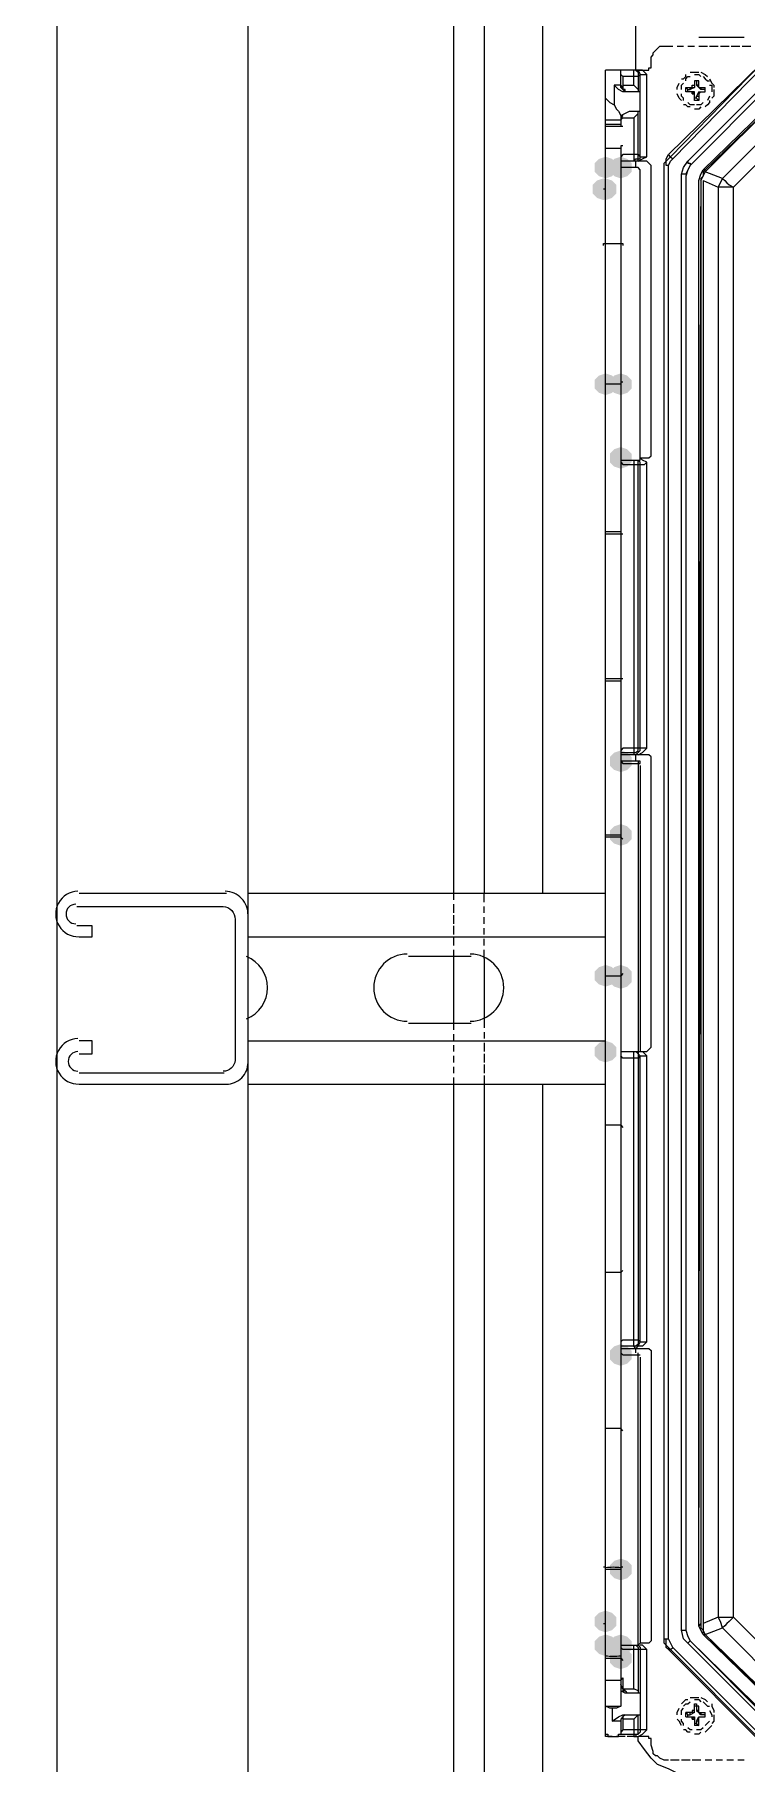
# Model space of a CAD drawing. Header units: feet. Extents: x -4 to 2246, y -9 to 1440.
# Drawn here: x 2076.008 to 2076.884, y 1384.544 to 1386.672 of the extents above; entities that cross this region are included whole.
import ezdxf

# ---------------------------------------------------------------- set-up
doc = ezdxf.new("R2010")
doc.units = ezdxf.units.FT
doc.header["$MEASUREMENT"] = 0
doc.layers.add('PDF8_LP_OBJ-Hidden', color=7, linetype='Continuous')
doc.layers.add('PDF8_LP_OBJ-Misc', color=7, linetype='Continuous')

msp = doc.modelspace()

# ---------------------------------------------------------------- hatches: boundary and pattern name
at = {"layer": 'PDF8_LP_OBJ-Misc', "transparency": 33554559}
for points in [[(2076.710894, 1386.521791), (2076.702893, 1386.519123), (2076.697558, 1386.513789), (2076.697558, 1386.503121), (2076.702893, 1386.497786), (2076.710894, 1386.495119), (2076.718896, 1386.497786), (2076.72423, 1386.503121), (2076.72423, 1386.513789), (2076.718896, 1386.519123)], [(2076.729564, 1386.521791), (2076.721563, 1386.519123), (2076.716228, 1386.513789), (2076.716228, 1386.503121), (2076.721563, 1386.497786), (2076.729564, 1386.495119), (2076.737566, 1386.497786), (2076.7429, 1386.503121), (2076.7429, 1386.513789), (2076.737566, 1386.519123)], [(2076.708227, 1386.495119), (2076.700225, 1386.492452), (2076.694891, 1386.487118), (2076.694891, 1386.476449), (2076.700225, 1386.471115), (2076.708227, 1386.468447), (2076.716228, 1386.471115), (2076.721563, 1386.476449), (2076.721563, 1386.487118), (2076.716228, 1386.492452)], [(2076.710894, 1386.495119), (2076.702893, 1386.492452), (2076.697558, 1386.487118), (2076.697558, 1386.476449), (2076.702893, 1386.471115), (2076.710894, 1386.468447), (2076.718896, 1386.471115), (2076.72423, 1386.476449), (2076.72423, 1386.487118), (2076.718896, 1386.492452)], [(2076.710894, 1386.255074), (2076.702893, 1386.252407), (2076.697558, 1386.247073), (2076.697558, 1386.236404), (2076.702893, 1386.23107), (2076.710894, 1386.228403), (2076.718896, 1386.23107), (2076.72423, 1386.236404), (2076.72423, 1386.247073), (2076.718896, 1386.252407)], [(2076.729564, 1386.255074), (2076.721563, 1386.252407), (2076.716228, 1386.247073), (2076.716228, 1386.236404), (2076.721563, 1386.23107), (2076.729564, 1386.228403), (2076.737566, 1386.23107), (2076.7429, 1386.236404), (2076.7429, 1386.247073), (2076.737566, 1386.252407)], [(2076.729564, 1386.164391), (2076.721563, 1386.161724), (2076.716228, 1386.156389), (2076.716228, 1386.145721), (2076.721563, 1386.140386), (2076.729564, 1386.137719), (2076.737566, 1386.140386), (2076.7429, 1386.145721), (2076.7429, 1386.156389), (2076.737566, 1386.161724)], [(2076.729564, 1385.790988), (2076.721563, 1385.788321), (2076.716228, 1385.782986), (2076.716228, 1385.772318), (2076.721563, 1385.766984), (2076.729564, 1385.764316), (2076.737566, 1385.766984), (2076.7429, 1385.772318), (2076.7429, 1385.782986), (2076.737566, 1385.788321)], [(2076.729564, 1385.700304), (2076.721563, 1385.697637), (2076.716228, 1385.692303), (2076.716228, 1385.681634), (2076.721563, 1385.6763), (2076.729564, 1385.673633), (2076.737566, 1385.6763), (2076.7429, 1385.681634), (2076.7429, 1385.692303), (2076.737566, 1385.697637)], [(2076.710894, 1385.526939), (2076.702893, 1385.524272), (2076.697558, 1385.518937), (2076.697558, 1385.508269), (2076.702893, 1385.502934), (2076.710894, 1385.500267), (2076.718896, 1385.502934), (2076.72423, 1385.508269), (2076.72423, 1385.518937), (2076.718896, 1385.524272)], [(2076.729564, 1385.526939), (2076.721563, 1385.524272), (2076.716228, 1385.518937), (2076.716228, 1385.508269), (2076.721563, 1385.502934), (2076.729564, 1385.500267), (2076.737566, 1385.502934), (2076.7429, 1385.508269), (2076.7429, 1385.518937), (2076.737566, 1385.524272)], [(2076.729564, 1385.524272), (2076.721563, 1385.521604), (2076.716228, 1385.51627), (2076.716228, 1385.505602), (2076.721563, 1385.500267), (2076.729564, 1385.4976), (2076.737566, 1385.500267), (2076.7429, 1385.505602), (2076.7429, 1385.51627), (2076.737566, 1385.521604)], [(2076.710894, 1385.433588), (2076.702893, 1385.430921), (2076.697558, 1385.425587), (2076.697558, 1385.414918), (2076.702893, 1385.409584), (2076.710894, 1385.406916), (2076.718896, 1385.409584), (2076.72423, 1385.414918), (2076.72423, 1385.425587), (2076.718896, 1385.430921)], [(2076.729564, 1385.060185), (2076.721563, 1385.057518), (2076.716228, 1385.052184), (2076.716228, 1385.041515), (2076.721563, 1385.036181), (2076.729564, 1385.033514), (2076.737566, 1385.036181), (2076.7429, 1385.041515), (2076.7429, 1385.052184), (2076.737566, 1385.057518)], [(2076.729564, 1384.796136), (2076.721563, 1384.793469), (2076.716228, 1384.788135), (2076.716228, 1384.777466), (2076.721563, 1384.772132), (2076.729564, 1384.769465), (2076.737566, 1384.772132), (2076.7429, 1384.777466), (2076.7429, 1384.788135), (2076.737566, 1384.793469)], [(2076.710894, 1384.732124), (2076.702893, 1384.729457), (2076.697558, 1384.724123), (2076.697558, 1384.713454), (2076.702893, 1384.70812), (2076.710894, 1384.705453), (2076.718896, 1384.70812), (2076.72423, 1384.713454), (2076.72423, 1384.724123), (2076.718896, 1384.729457)], [(2076.710894, 1384.702785), (2076.702893, 1384.700118), (2076.697558, 1384.694784), (2076.697558, 1384.684115), (2076.702893, 1384.678781), (2076.710894, 1384.676114), (2076.718896, 1384.678781), (2076.72423, 1384.684115), (2076.72423, 1384.694784), (2076.718896, 1384.700118)], [(2076.729564, 1384.702785), (2076.721563, 1384.700118), (2076.716228, 1384.694784), (2076.716228, 1384.684115), (2076.721563, 1384.678781), (2076.729564, 1384.676114), (2076.737566, 1384.678781), (2076.7429, 1384.684115), (2076.7429, 1384.694784), (2076.737566, 1384.700118)], [(2076.729564, 1384.686782), (2076.721563, 1384.684115), (2076.716228, 1384.678781), (2076.716228, 1384.668112), (2076.721563, 1384.662778), (2076.729564, 1384.660111), (2076.737566, 1384.662778), (2076.7429, 1384.668112), (2076.7429, 1384.678781), (2076.737566, 1384.684115)]]:
    msp.add_hatch(color=256, dxfattribs=at).paths.add_polyline_path(points)

# ---------------------------------------------------------------- linework, layer by layer
at = {"layer": 'PDF8_LP_OBJ-Hidden', "lineweight": 25}
for p, q in [((2076.820248, 1386.601806), (2076.809579, 1386.601806)), ((2076.820248, 1384.606768), (2076.809579, 1384.606768)), ((2076.825582, 1384.614769), (2076.820248, 1384.614769)), ((2076.820248, 1384.601433), (2076.820248, 1384.590765)), ((2076.822915, 1384.617436), (2076.822915, 1384.609435)), ((2076.825582, 1384.590765), (2076.825582, 1384.601433))]:
    msp.add_line(p, q, dxfattribs=at)
for points in [[(2076.748234, 1386.628477), (2076.764237, 1386.628477), (2076.764237, 1386.631144), (2076.766905, 1386.631144), (2076.766905, 1386.64448), (2076.769572, 1386.647147), (2076.769572, 1386.649814), (2076.774906, 1386.655149), (2076.777573, 1386.657816), (2076.793576, 1386.657816)], [(2076.79891, 1386.657816), (2076.806912, 1386.657816)], [(2076.812246, 1386.657816), (2076.820248, 1386.657816)], [(2076.825582, 1386.657816), (2076.836251, 1386.657816)], [(2076.838918, 1386.657816), (2076.849587, 1386.657816)], [(2076.852254, 1386.657816), (2076.862922, 1386.657816)], [(2076.86559, 1386.657816), (2076.876258, 1386.657816)], [(2076.878925, 1386.657816), (2076.889594, 1386.657816)], [(2076.804245, 1386.617809), (2076.806912, 1386.617809), (2076.809579, 1386.620476), (2076.809579, 1386.623143)], [(2076.809579, 1386.615141), (2076.809579, 1386.617809), (2076.812246, 1386.620476), (2076.814913, 1386.620476)], [(2076.814913, 1386.62581), (2076.825582, 1386.62581)], [(2076.820248, 1386.623143), (2076.825582, 1386.623143), (2076.828249, 1386.620476)], [(2076.828249, 1386.62581), (2076.833584, 1386.623143), (2076.836251, 1386.620476)], [(2076.830916, 1386.620476), (2076.833584, 1386.617809), (2076.836251, 1386.615141), (2076.838918, 1386.615141)], [(2076.79891, 1386.604473), (2076.79891, 1386.60714), (2076.801578, 1386.612474)], [(2076.804245, 1386.591137), (2076.801578, 1386.593804), (2076.79891, 1386.599138)], [(2076.804245, 1386.604473), (2076.804245, 1386.609807), (2076.806912, 1386.612474)], [(2076.806912, 1386.591137), (2076.806912, 1386.593804), (2076.804245, 1386.596471), (2076.804245, 1386.599138)], [(2076.809579, 1386.60714), (2076.820248, 1386.60714), (2076.814913, 1386.604473), (2076.814913, 1386.60714)], [(2076.809579, 1386.601806), (2076.809579, 1386.60714), (2076.812246, 1386.604473), (2076.814913, 1386.604473)], [(2076.812246, 1386.601806), (2076.812246, 1386.604473)], [(2076.817581, 1386.60714), (2076.817581, 1386.609807), (2076.820248, 1386.609807)], [(2076.825582, 1386.591137), (2076.820248, 1386.591137), (2076.820248, 1386.601806), (2076.817581, 1386.599138), (2076.820248, 1386.599138)], [(2076.817581, 1386.599138), (2076.817581, 1386.601806)], [(2076.828249, 1386.60714), (2076.828249, 1386.604473), (2076.825582, 1386.60714), (2076.825582, 1386.615141), (2076.820248, 1386.615141), (2076.820248, 1386.60714)], [(2076.822915, 1386.615141), (2076.822915, 1386.609807)], [(2076.825582, 1386.609807), (2076.822915, 1386.609807), (2076.825582, 1386.60714), (2076.833584, 1386.60714)], [(2076.825582, 1386.601806), (2076.825582, 1386.591137), (2076.822915, 1386.593804), (2076.822915, 1386.596471)], [(2076.825582, 1386.601806), (2076.822915, 1386.596471), (2076.825582, 1386.596471)], [(2076.825582, 1386.601806), (2076.833584, 1386.601806)], [(2076.828249, 1386.601806), (2076.825582, 1386.599138)], [(2076.833584, 1386.604473), (2076.828249, 1386.604473)], [(2076.833584, 1386.601806), (2076.833584, 1386.60714)], [(2076.838918, 1386.617809), (2076.841585, 1386.612474), (2076.844252, 1386.609807), (2076.844252, 1386.60714)], [(2076.838918, 1386.609807), (2076.841585, 1386.609807), (2076.841585, 1386.601806)], [(2076.844252, 1386.604473), (2076.844252, 1386.596471), (2076.841585, 1386.593804)], [(2076.814913, 1386.583135), (2076.812246, 1386.583135), (2076.809579, 1386.585803), (2076.806912, 1386.585803)], [(2076.820248, 1386.585803), (2076.814913, 1386.585803), (2076.812246, 1386.58847)], [(2076.822915, 1386.593804), (2076.820248, 1386.593804)], [(2076.828249, 1386.583135), (2076.825582, 1386.580468), (2076.820248, 1386.580468)], [(2076.830916, 1386.58847), (2076.828249, 1386.585803), (2076.822915, 1386.585803)], [(2076.838918, 1386.591137), (2076.838918, 1386.58847), (2076.836251, 1386.585803), (2076.833584, 1386.583135)], [(2076.838918, 1386.596471), (2076.836251, 1386.591137)], [(2076.524193, 1385.606954), (2076.524193, 1385.614955)], [(2076.524193, 1385.590951), (2076.524193, 1385.601619)], [(2076.561533, 1385.604287), (2076.561533, 1385.614955)], [(2076.561533, 1385.590951), (2076.561533, 1385.598952)], [(2076.524193, 1385.577615), (2076.524193, 1385.588284)], [(2076.561533, 1385.577615), (2076.561533, 1385.585616)], [(2076.524193, 1385.564279), (2076.524193, 1385.574948)], [(2076.524193, 1385.550943), (2076.524193, 1385.561612)], [(2076.561533, 1385.564279), (2076.561533, 1385.572281)], [(2076.561533, 1385.550943), (2076.561533, 1385.558945)], [(2076.524193, 1385.537607), (2076.524193, 1385.545609)], [(2076.561533, 1385.53494), (2076.561533, 1385.545609)], [(2076.524193, 1385.446924), (2076.524193, 1385.454925)], [(2076.561533, 1385.46026), (2076.561533, 1385.449591)], [(2076.524193, 1385.433588), (2076.524193, 1385.44159)], [(2076.561533, 1385.444257), (2076.561533, 1385.436255)], [(2076.561533, 1385.430921), (2076.561533, 1385.420252)], [(2076.524193, 1385.420252), (2076.524193, 1385.428254)], [(2076.524193, 1385.406916), (2076.524193, 1385.414918)], [(2076.561533, 1385.417585), (2076.561533, 1385.406916)], [(2076.524193, 1385.393581), (2076.524193, 1385.401582)], [(2076.524193, 1385.380245), (2076.524193, 1385.388246)], [(2076.561533, 1385.404249), (2076.561533, 1385.393581)], [(2076.561533, 1385.390914), (2076.561533, 1385.380245)], [(2076.804245, 1384.617436), (2076.806912, 1384.620103), (2076.809579, 1384.622771), (2076.812246, 1384.622771)], [(2076.806912, 1384.614769), (2076.809579, 1384.617436), (2076.812246, 1384.617436), (2076.814913, 1384.620103)], [(2076.814913, 1384.625438), (2076.825582, 1384.625438)], [(2076.820248, 1384.622771), (2076.825582, 1384.622771), (2076.828249, 1384.620103)], [(2076.828249, 1384.625438), (2076.833584, 1384.622771), (2076.836251, 1384.620103)], [(2076.830916, 1384.620103), (2076.833584, 1384.617436), (2076.836251, 1384.614769), (2076.838918, 1384.614769)], [(2076.79891, 1384.6041), (2076.79891, 1384.606768), (2076.801578, 1384.612102)], [(2076.804245, 1384.590765), (2076.801578, 1384.596099), (2076.79891, 1384.598766)], [(2076.804245, 1384.6041), (2076.804245, 1384.609435), (2076.806912, 1384.612102)], [(2076.806912, 1384.590765), (2076.806912, 1384.593432), (2076.804245, 1384.596099), (2076.804245, 1384.598766)], [(2076.809579, 1384.601433), (2076.809579, 1384.606768), (2076.812246, 1384.6041)], [(2076.809579, 1384.601433), (2076.820248, 1384.601433), (2076.817581, 1384.598766), (2076.820248, 1384.598766)], [(2076.812246, 1384.601433), (2076.812246, 1384.6041), (2076.814913, 1384.6041)], [(2076.820248, 1384.606768), (2076.814913, 1384.6041), (2076.814913, 1384.606768)], [(2076.820248, 1384.609435), (2076.817581, 1384.609435), (2076.817581, 1384.606768)], [(2076.817581, 1384.598766), (2076.817581, 1384.601433)], [(2076.820248, 1384.606768), (2076.820248, 1384.617436), (2076.822915, 1384.617436)], [(2076.825582, 1384.609435), (2076.822915, 1384.609435), (2076.825582, 1384.606768), (2076.833584, 1384.606768)], [(2076.825582, 1384.596099), (2076.822915, 1384.596099), (2076.825582, 1384.601433)], [(2076.828249, 1384.606768), (2076.828249, 1384.6041), (2076.825582, 1384.606768), (2076.825582, 1384.614769)], [(2076.825582, 1384.601433), (2076.833584, 1384.601433)], [(2076.833584, 1384.6041), (2076.828249, 1384.6041)], [(2076.833584, 1384.601433), (2076.833584, 1384.606768)], [(2076.838918, 1384.609435), (2076.841585, 1384.6041), (2076.841585, 1384.601433)], [(2076.841585, 1384.617436), (2076.841585, 1384.614769), (2076.844252, 1384.609435), (2076.844252, 1384.606768)], [(2076.844252, 1384.6041), (2076.844252, 1384.596099), (2076.841585, 1384.593432)], [(2076.718896, 1384.577429), (2076.710894, 1384.577429)], [(2076.734899, 1384.577429), (2076.72423, 1384.577429)], [(2076.748234, 1384.577429), (2076.737566, 1384.577429)], [(2076.788242, 1384.54809), (2076.782908, 1384.54809), (2076.777573, 1384.550757), (2076.774906, 1384.553424), (2076.772239, 1384.553424), (2076.769572, 1384.556091), (2076.769572, 1384.558759), (2076.766905, 1384.56676), (2076.766905, 1384.574762), (2076.764237, 1384.574762), (2076.764237, 1384.577429), (2076.750902, 1384.577429)], [(2076.814913, 1384.582763), (2076.812246, 1384.582763), (2076.809579, 1384.58543), (2076.806912, 1384.58543)], [(2076.817581, 1384.58543), (2076.814913, 1384.58543), (2076.812246, 1384.588097)], [(2076.822915, 1384.596099), (2076.822915, 1384.593432), (2076.825582, 1384.590765), (2076.820248, 1384.590765)], [(2076.822915, 1384.593432), (2076.820248, 1384.593432)], [(2076.828249, 1384.582763), (2076.825582, 1384.580096), (2076.820248, 1384.580096)], [(2076.830916, 1384.588097), (2076.828249, 1384.58543), (2076.822915, 1384.58543)], [(2076.838918, 1384.596099), (2076.833584, 1384.590765)], [(2076.841585, 1384.590765), (2076.838918, 1384.588097), (2076.833584, 1384.582763)], [(2076.801578, 1384.54809), (2076.790909, 1384.54809)], [(2076.814913, 1384.54809), (2076.804245, 1384.54809)], [(2076.828249, 1384.54809), (2076.817581, 1384.54809)], [(2076.841585, 1384.54809), (2076.833584, 1384.54809)], [(2076.854921, 1384.54809), (2076.846919, 1384.54809)], [(2076.868257, 1384.54809), (2076.860255, 1384.54809)], [(2076.881593, 1384.54809), (2076.873591, 1384.54809)]]:
    msp.add_lwpolyline(points, dxfattribs=at)
at = {"layer": 'PDF8_LP_OBJ-Misc', "lineweight": 25}
for p, q in [((2076.710894, 1384.577429), (2076.710894, 1386.628477)), ((2076.756236, 1386.628477), (2076.710894, 1386.628477)), ((2076.750902, 1386.62581), (2076.750902, 1386.601806)), ((2076.732231, 1386.559131), (2076.710894, 1386.559131)), ((2076.782908, 1384.692117), (2076.782908, 1386.513789)), ((2076.745567, 1386.148388), (2076.745567, 1385.785654)), ((2076.756236, 1385.057518), (2076.729564, 1385.057518)), ((2076.750902, 1384.686782), (2076.750902, 1384.630772)), ((2076.908264, 1384.56676), (2076.782908, 1384.692117)), ((2076.745567, 1384.598766), (2076.745567, 1384.577429)), ((2076.750902, 1384.580096), (2076.750902, 1384.6041))]:
    msp.add_line(p, q, dxfattribs=at)
for points in [[(2076.036102, 1380.787323), (2076.036102, 1389.597779), (2075.801392, 1389.597779), (2075.801392, 1380.787323)], [(2076.561533, 1382.483706), (2076.561533, 1377.504112), (2076.270812, 1377.504112), (2076.270812, 1388.511494)], [(2076.524193, 1385.614955), (2076.524193, 1388.330127)], [(2076.561533, 1388.330127), (2076.561533, 1385.614955)], [(2076.633546, 1385.614955), (2076.633546, 1388.220774)], [(2076.748234, 1386.628477), (2076.748234, 1386.740498)], [(2078.639253, 1386.740498), (2078.639253, 1384.598766), (2078.633919, 1384.572094), (2078.617916, 1384.550757), (2078.609914, 1384.542756), (2078.596578, 1384.537421), (2078.58591, 1384.532087), (2076.79891, 1384.532087), (2076.788242, 1384.537421), (2076.774906, 1384.542756), (2076.766905, 1384.550757), (2076.758903, 1384.561426), (2076.750902, 1384.572094), (2076.750902, 1384.577429)], [(2076.881593, 1386.668485), (2076.825582, 1386.668485)], [(2076.788242, 1386.511122), (2076.790909, 1386.516456), (2076.793576, 1386.519123), (2076.905597, 1386.633811), (2076.910931, 1386.636479), (2078.473889, 1386.636479), (2078.479223, 1386.633811), (2078.48189, 1386.633811), (2078.48189, 1386.636479), (2078.476556, 1386.639146), (2078.468555, 1386.641813)], [(2076.734899, 1386.601806), (2076.734899, 1386.604473), (2076.732231, 1386.604473), (2076.729564, 1386.60714), (2076.729564, 1386.628477)], [(2076.732231, 1386.620476), (2076.729564, 1386.623143)], [(2076.732231, 1386.609807), (2076.745567, 1386.609807), (2076.745567, 1386.628477)], [(2076.732231, 1386.620476), (2076.732231, 1386.604473), (2076.734899, 1386.601806)], [(2076.750902, 1386.620476), (2076.732231, 1386.620476)], [(2076.748234, 1386.628477), (2076.750902, 1386.62581)], [(2076.750902, 1386.628477), (2076.753569, 1386.623143), (2076.750902, 1386.620476)], [(2076.750902, 1386.516456), (2076.756236, 1386.519123), (2076.76157, 1386.521791), (2076.76157, 1386.623143)], [(2076.753569, 1386.519123), (2076.753569, 1386.623143), (2076.76157, 1386.623143), (2076.756236, 1386.628477)], [(2078.479223, 1386.633811), (2078.591244, 1386.519123), (2078.596578, 1386.516456), (2078.596578, 1384.692117), (2078.479223, 1384.574762), (2078.473889, 1384.572094), (2078.468555, 1384.569427), (2076.916266, 1384.569427), (2076.910931, 1384.572094), (2076.905597, 1384.574762), (2076.793576, 1384.686782), (2076.788242, 1384.697451), (2076.788242, 1386.511122), (2076.785575, 1386.511122), (2076.785575, 1386.519123)], [(2076.926934, 1384.590765), (2076.918933, 1384.593432), (2076.913598, 1384.596099), (2076.910931, 1384.596099), (2076.910931, 1384.593432), (2076.806912, 1384.697451), (2076.804245, 1384.70812), (2076.804245, 1386.500453), (2076.806912, 1386.508455), (2076.812246, 1386.516456), (2076.910931, 1386.615141), (2076.916266, 1386.617809), (2076.926934, 1386.620476), (2078.457886, 1386.620476)], [(2076.729564, 1386.609807), (2076.721563, 1386.609807), (2076.721563, 1386.585803)], [(2076.753569, 1386.601806), (2076.732231, 1386.601806), (2076.726897, 1386.604473), (2076.721563, 1386.609807)], [(2076.732231, 1386.60714), (2076.729564, 1386.609807)], [(2076.750902, 1386.604473), (2076.745567, 1386.609807)], [(2076.913598, 1386.609807), (2076.814913, 1386.511122)], [(2076.710894, 1386.593804), (2076.713561, 1386.591137), (2076.716228, 1386.58847), (2076.721563, 1386.585803), (2076.72423, 1386.580468), (2076.726897, 1386.577801), (2076.729564, 1386.572467), (2076.729564, 1386.559131)], [(2076.729564, 1386.572467), (2076.740233, 1386.577801), (2076.753569, 1386.577801)], [(2076.750902, 1386.516456), (2076.750902, 1386.577801)], [(2076.710894, 1386.567132), (2076.729564, 1386.567132)], [(2076.710894, 1386.561798), (2076.729564, 1386.561798)], [(2076.729564, 1386.567132), (2076.732231, 1386.5698), (2076.745567, 1386.5698), (2076.750902, 1386.575134)], [(2076.732231, 1386.572467), (2076.729564, 1386.5698)], [(2076.745567, 1386.5698), (2076.745567, 1386.516456), (2076.748234, 1386.519123), (2076.753569, 1386.519123)], [(2076.729564, 1386.535126), (2076.729564, 1384.614769), (2076.72423, 1384.612102), (2076.716228, 1384.612102), (2076.710894, 1384.614769), (2076.729564, 1384.614769)], [(2076.710894, 1386.532459), (2076.729564, 1386.532459)], [(2076.732231, 1386.535126), (2076.729564, 1386.535126)], [(2076.750902, 1386.524458), (2076.732231, 1386.524458), (2076.729564, 1386.521791)], [(2076.750902, 1385.785654), (2076.756236, 1385.788321), (2076.76157, 1385.793655), (2076.76157, 1386.145721), (2076.756236, 1386.148388), (2076.753569, 1386.151055), (2076.764237, 1386.151055), (2076.766905, 1386.153722), (2076.766905, 1386.511122), (2076.764237, 1386.513789), (2076.76157, 1386.516456), (2076.729564, 1386.516456)], [(2076.748234, 1386.508455), (2076.748234, 1386.516456)], [(2076.750902, 1386.524458), (2076.753569, 1386.521791), (2076.76157, 1386.521791)], [(2076.782908, 1386.513789), (2076.785575, 1386.516456)], [(2076.785575, 1386.519123), (2076.788242, 1386.524458)], [(2076.785575, 1386.516456), (2076.790909, 1386.521791), (2076.793576, 1386.519123)], [(2076.812246, 1386.516456), (2076.812246, 1386.513789), (2076.814913, 1386.513789), (2076.814913, 1386.511122), (2076.812246, 1386.505788), (2076.809579, 1386.500453), (2076.804245, 1386.500453)], [(2076.729564, 1386.148388), (2076.753569, 1386.148388), (2076.753569, 1386.505788), (2076.750902, 1386.508455), (2076.729564, 1386.508455)], [(2076.812246, 1386.505788), (2076.809579, 1386.497786)], [(2076.809579, 1386.497786), (2076.809579, 1384.70812), (2076.812246, 1384.700118)], [(2076.825582, 1386.492452), (2076.828249, 1386.500453), (2076.830916, 1386.505788)], [(2076.828249, 1386.492452), (2076.830916, 1386.497786), (2076.833584, 1386.503121), (2076.833584, 1386.505788), (2076.830916, 1386.503121), (2076.830916, 1386.497786), (2076.828249, 1386.495119), (2076.828249, 1384.710787), (2076.830916, 1384.70812)], [(2076.710894, 1386.481783), (2076.708227, 1386.481783)], [(2076.828249, 1384.716121), (2076.825582, 1384.713454), (2076.825582, 1386.492452)], [(2076.830916, 1386.492452), (2076.849587, 1386.48445), (2076.849587, 1384.724123), (2076.830916, 1384.716121)], [(2076.830916, 1386.492452), (2076.830916, 1384.705453), (2076.833584, 1384.702785), (2076.830916, 1384.70812)], [(2076.825582, 1384.713454), (2076.828249, 1386.460446)], [(2076.708227, 1386.412437), (2076.708227, 1386.415104), (2076.732231, 1386.415104)], [(2076.732231, 1386.415104), (2076.732231, 1386.412437)], [(2076.729564, 1386.241739), (2076.710894, 1386.241739)], [(2076.732231, 1386.244406), (2076.729564, 1386.244406)], [(2076.729564, 1386.145721), (2076.732231, 1386.143053), (2076.758903, 1386.143053)], [(2076.748234, 1385.785654), (2076.750902, 1385.788321), (2076.753569, 1385.790988), (2076.753569, 1386.145721), (2076.750902, 1386.148388)], [(2076.748234, 1385.788321), (2076.750902, 1385.790988), (2076.750902, 1386.148388)], [(2076.758903, 1386.143053), (2076.76157, 1386.145721)], [(2076.710894, 1386.060371), (2076.729564, 1386.060371)], [(2076.710894, 1386.057704), (2076.732231, 1386.057704)], [(2076.732231, 1385.879004), (2076.710894, 1385.879004)], [(2076.729564, 1385.876337), (2076.710894, 1385.876337)], [(2076.76157, 1385.793655), (2076.732231, 1385.793655), (2076.729564, 1385.790988)], [(2076.729564, 1385.788321), (2076.748234, 1385.788321)], [(2076.76157, 1385.420252), (2076.766905, 1385.425587), (2076.766905, 1385.782986), (2076.764237, 1385.785654), (2076.729564, 1385.785654)], [(2076.729564, 1385.777652), (2076.732231, 1385.774985), (2076.753569, 1385.774985), (2076.753569, 1385.777652), (2076.729564, 1385.777652)], [(2076.748234, 1385.777652), (2076.748234, 1385.785654)], [(2076.750902, 1385.777652), (2076.750902, 1385.060185), (2076.748234, 1385.057518)], [(2076.753569, 1385.772318), (2076.753569, 1385.420252)], [(2076.710894, 1385.686969), (2076.729564, 1385.686969)], [(2076.732231, 1385.681634), (2076.729564, 1385.684301), (2076.710894, 1385.684301)], [(2076.244141, 1385.614955), (2076.062773, 1385.614955)], [(2076.710894, 1385.614955), (2076.270812, 1385.614955)], [(2076.270812, 1385.561612), (2076.710894, 1385.561612)], [(2076.468182, 1385.537607), (2076.54553, 1385.537607)], [(2076.524193, 1385.454925), (2076.524193, 1385.537607)], [(2076.561533, 1385.53494), (2076.561533, 1385.46026)], [(2076.732231, 1385.51627), (2076.729564, 1385.513603)], [(2076.710894, 1385.513603), (2076.729564, 1385.513603)], [(2076.54553, 1385.454925), (2076.468182, 1385.454925)], [(2076.062773, 1385.417585), (2076.078776, 1385.417585), (2076.078776, 1385.433588), (2076.062773, 1385.433588)], [(2076.270812, 1385.433588), (2076.710894, 1385.433588)], [(2076.729564, 1385.420252), (2076.76157, 1385.420252)], [(2076.750902, 1385.412251), (2076.732231, 1385.412251), (2076.729564, 1385.414918)], [(2076.745567, 1385.057518), (2076.745567, 1385.420252)], [(2076.748234, 1385.420252), (2076.750902, 1385.417585)], [(2076.750902, 1385.417585), (2076.753569, 1385.414918), (2076.750902, 1385.412251)], [(2076.750902, 1385.057518), (2076.753569, 1385.062852), (2076.753569, 1385.414918), (2076.76157, 1385.414918)], [(2076.756236, 1385.057518), (2076.76157, 1385.062852), (2076.76157, 1385.414918), (2076.756236, 1385.420252)], [(2076.241473, 1385.393581), (2076.062773, 1385.393581)], [(2076.270812, 1385.380245), (2076.710894, 1385.380245)], [(2076.524193, 1382.718416), (2076.524193, 1385.380245)], [(2076.561533, 1385.380245), (2076.561533, 1382.699746)], [(2076.633546, 1382.718416), (2076.633546, 1385.380245)], [(2076.729564, 1385.329569), (2076.710894, 1385.329569)], [(2076.729564, 1385.329569), (2076.732231, 1385.326902)], [(2076.729564, 1385.148202), (2076.710894, 1385.148202)], [(2076.729564, 1385.148202), (2076.732231, 1385.150869)], [(2076.729564, 1385.062852), (2076.732231, 1385.06552), (2076.750902, 1385.06552)], [(2076.729564, 1385.054851), (2076.764237, 1385.054851), (2076.766905, 1385.052184), (2076.766905, 1384.694784), (2076.764237, 1384.692117), (2076.753569, 1384.692117)], [(2076.729564, 1385.049517), (2076.732231, 1385.046849), (2076.753569, 1385.046849)], [(2076.729564, 1384.68945), (2076.750902, 1384.68945), (2076.750902, 1385.049517)], [(2076.748234, 1385.054851), (2076.745567, 1385.057518)], [(2076.748234, 1385.049517), (2076.748234, 1385.054851), (2076.750902, 1385.057518)], [(2076.750902, 1385.06552), (2076.753569, 1385.062852), (2076.76157, 1385.062852)], [(2076.753569, 1385.044182), (2076.753569, 1384.692117), (2076.750902, 1384.68945), (2076.753569, 1384.686782), (2076.753569, 1384.582763), (2076.750902, 1384.580096)], [(2076.729564, 1384.956166), (2076.710894, 1384.956166)], [(2076.732231, 1384.953499), (2076.729564, 1384.956166)], [(2076.710894, 1384.785467), (2076.708227, 1384.785467)], [(2076.729564, 1384.7828), (2076.710894, 1384.7828)], [(2076.732231, 1384.785467), (2076.729564, 1384.785467)], [(2076.708227, 1384.716121), (2076.710894, 1384.716121)], [(2076.804245, 1384.70812), (2076.809579, 1384.70812)], [(2076.830916, 1384.702785), (2076.828249, 1384.70812), (2076.825582, 1384.713454)], [(2076.76157, 1384.684115), (2076.732231, 1384.684115), (2076.729564, 1384.686782)], [(2076.732231, 1384.636106), (2076.745567, 1384.636106), (2076.745567, 1384.68945)], [(2076.745567, 1384.577429), (2076.750902, 1384.577429), (2076.756236, 1384.580096), (2076.76157, 1384.58543), (2076.76157, 1384.684115), (2076.756236, 1384.68945), (2076.753569, 1384.68945)], [(2076.748234, 1384.68945), (2076.750902, 1384.686782)], [(2076.782908, 1384.697451), (2076.788242, 1384.697451)], [(2076.788242, 1384.684115), (2076.785575, 1384.686782), (2076.785575, 1384.697451)], [(2076.90293, 1384.572094), (2076.90293, 1384.569427), (2076.788242, 1384.684115), (2076.790909, 1384.684115)], [(2076.790909, 1384.684115), (2076.793576, 1384.686782)], [(2076.812246, 1384.700118), (2076.814913, 1384.694784)], [(2076.814913, 1384.694784), (2076.812246, 1384.692117)], [(2076.710894, 1384.673447), (2076.729564, 1384.673447), (2076.732231, 1384.670779)], [(2076.710894, 1384.646775), (2076.729564, 1384.646775), (2076.732231, 1384.649442)], [(2076.734899, 1384.633439), (2076.732231, 1384.636106), (2076.729564, 1384.641441)], [(2076.732231, 1384.649442), (2076.732231, 1384.633439), (2076.734899, 1384.633439), (2076.737566, 1384.630772)], [(2076.729564, 1384.638774), (2076.732231, 1384.636106)], [(2076.753569, 1384.630772), (2076.734899, 1384.630772), (2076.729564, 1384.633439)], [(2076.750902, 1384.633439), (2076.745567, 1384.636106)], [(2076.718896, 1384.612102), (2076.718896, 1384.596099), (2076.726897, 1384.601433), (2076.732231, 1384.6041), (2076.753569, 1384.6041)], [(2076.732231, 1384.601433), (2076.729564, 1384.598766)], [(2076.729564, 1384.598766), (2076.729564, 1384.580096)], [(2076.750902, 1384.6041), (2076.745567, 1384.598766), (2076.732231, 1384.598766)], [(2076.734899, 1384.6041), (2076.732231, 1384.601433), (2076.732231, 1384.58543)], [(2076.710894, 1384.580096), (2076.713561, 1384.580096), (2076.713561, 1384.577429), (2076.726897, 1384.577429), (2076.726897, 1384.580096), (2076.750902, 1384.580096)], [(2076.729564, 1384.596099), (2076.718896, 1384.596099)], [(2076.76157, 1384.58543), (2076.732231, 1384.58543), (2076.729564, 1384.582763)], [(2076.748234, 1384.580096), (2076.748234, 1384.577429)]]:
    msp.add_lwpolyline(points, dxfattribs=at)
for points in [[(2076.90293, 1386.636479), (2076.790909, 1386.521791), (2076.788242, 1386.524458)], [(2076.9216, 1386.591137), (2076.833584, 1386.505788), (2076.830916, 1386.505788), (2076.9216, 1386.593804)], [(2076.929601, 1386.5698), (2076.854921, 1386.495119), (2076.833584, 1386.503121), (2076.9216, 1386.591137)], [(2076.942937, 1386.559131), (2078.441883, 1386.559131), (2078.441883, 1386.575134), (2078.449884, 1386.572467), (2078.455219, 1386.5698), (2078.452552, 1386.567132), (2078.449884, 1386.567132), (2078.447217, 1386.561798), (2078.441883, 1386.559131), (2078.519231, 1386.48445), (2078.519231, 1384.724123), (2078.441883, 1384.649442), (2078.447217, 1384.644108), (2078.452552, 1384.638774), (2078.455219, 1384.636106), (2078.449884, 1384.633439), (2078.441883, 1384.630772), (2078.441883, 1384.649442), (2076.942937, 1384.649442), (2076.868257, 1384.724123), (2076.868257, 1386.48445)], [(2076.849587, 1386.48445), (2076.852254, 1386.489785), (2076.854921, 1386.495119), (2076.857588, 1386.492452), (2076.860255, 1386.489785), (2076.862922, 1386.487118), (2076.868257, 1386.48445)], [(2076.854921, 1384.710787), (2076.929601, 1384.636106), (2076.9216, 1384.617436), (2076.833584, 1384.702785)], [(2076.849587, 1384.724123), (2076.868257, 1384.724123), (2076.862922, 1384.718788), (2076.860255, 1384.716121), (2076.857588, 1384.713454), (2076.854921, 1384.710787), (2076.852254, 1384.718788)], [(2076.814913, 1384.694784), (2076.913598, 1384.596099), (2076.913598, 1384.598766)], [(2076.833584, 1384.702785), (2076.9216, 1384.614769), (2076.830916, 1384.702785)]]:
    msp.add_lwpolyline(points, close=True, dxfattribs=at)
for points in [[(2076.06144, 1385.617622, 1.00000002), (2076.062773, 1385.561612), (2076.078776, 1385.561612), (2076.078776, 1385.574948), (2076.060106, 1385.574948)], [(2076.060106, 1385.598952), (2076.24014, 1385.598952, -0.41421409), (2076.254809, 1385.582949), (2076.254809, 1385.409584, -0.41421409), (2076.24014, 1385.396248)], [(2076.270812, 1385.588284, 0.41421357), (2076.242807, 1385.617622)], [(2076.06144, 1385.436255, 1.00000002), (2076.062773, 1385.380245), (2076.244141, 1385.380245, 0.41421357), (2076.270812, 1385.406916)]]:
    msp.add_lwpolyline(points, format="xyb", dxfattribs=at)
for centre, radius, start, end in [((2076.058773, 1385.589617), 0.012002, 90.000022, 269.999978), ((2076.253476, 1385.498934), 0.041341, 292.044058, 67.955942), ((2076.466849, 1385.498934), 0.041341, 90.208761, 269.791239), ((2076.544196, 1385.498934), 0.041341, 270.208761, 89.791239), ((2076.06144, 1385.40825), 0.012002, 90.000022, 269.999978), ((2076.720229, 1384.712121), 0.073346, 82.61163, 97.38837), ((2076.720229, 1384.74946), 0.073346, 262.61163, 277.38837)]:
    msp.add_arc(centre, radius, start, end, dxfattribs=at)

doc.saveas('drawing.dxf')
